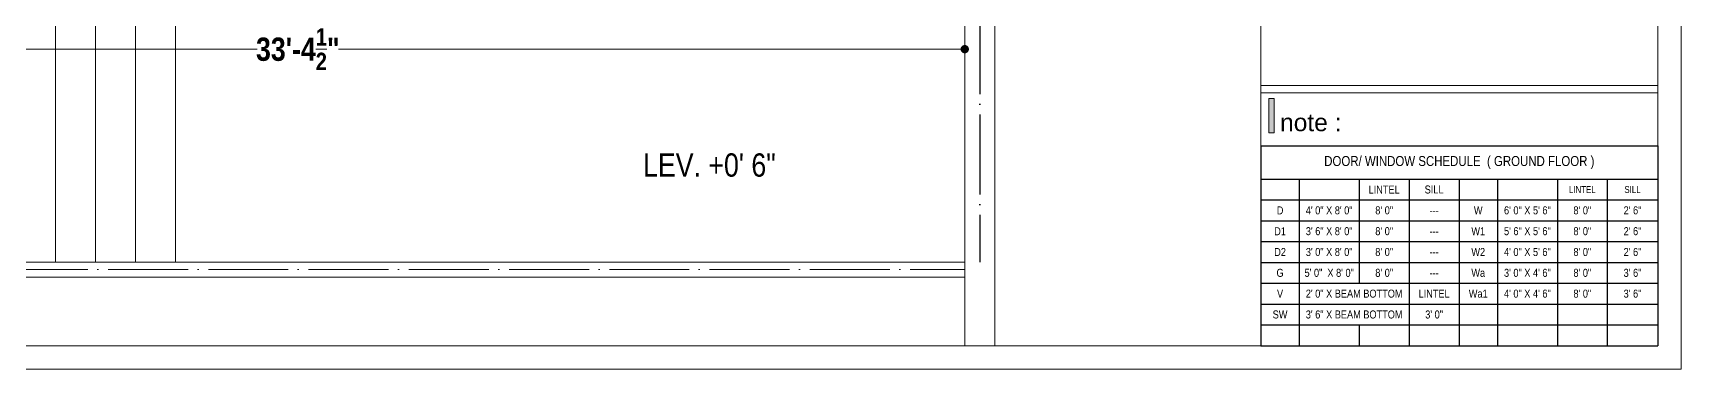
# Model space of a CAD drawing. Header units: millimetres. Extents: x 56222 to 154870, y -176352 to -121287.
# Drawn here: x 148228.4 to 148723.2, y -175422.3 to -175321.3 of the extents above; entities that cross this region are included whole.
import ezdxf

# ---------------------------------------------------------------- set-up
doc = ezdxf.new("R2010")
doc.units = ezdxf.units.MM
doc.header["$MEASUREMENT"] = 0
doc.header["$PDMODE"] = 35
doc.linetypes.add('ACAD_ISO04W100', pattern=[30, 24, -3, 0, -3])
doc.layers.get('Defpoints').update_dxf_attribs({"color": 220})
for name, color, linetype, lineweight in [('GROUND FLOOR', 7, 'Continuous', 9), ('GROUND FLOOR  ( DIM )', 7, 'Continuous', 9), ('X_PLOT', 1, 'Continuous', 9), ('X_SHEET', 7, 'Continuous', 9)]:
    doc.layers.add(name, color=color, linetype=linetype, lineweight=lineweight)
doc.layers.add('GROUND FLOOR  ( Text )', color=251, linetype='Continuous')
doc.styles.add('Cn BT~6', font='swissc.ttf', dxfattribs={"height": 6})
doc.styles.add("Cn_BT_0'-0", font='swissc.ttf')
doc.styles.add('Cn_BT_7½', font='swissc.ttf', dxfattribs={"height": 7.5})
doc.styles.get("Standard").update_dxf_attribs({"font": 'arial.ttf', "height": 6})
doc.dimstyles.new('Cn BT~6', dxfattribs={"dimtxt": 0.18, "dimasz": 2.5, "dimexe": 2.5, "dimexo": 0, "dimgap": 0.09, "dimtad": 0, "dimdec": 3, "dimzin": 3, "dimdsep": 46, "dimlunit": 4, "dimtxsty": 'Cn BT~6', "dimblk": 'DOT', "dimcen": 0.09, "dimdle": 2, "dimclrd": 250, "dimclre": 250, "dimclrt": 5, "dimadec": 0, "dimazin": 0, "dimtfac": 0.75, "dimtdec": 3, "dimtofl": 0, "dimtmove": 0, "dimatfit": 3, "dimfxl": 1, "dimtolj": 1, "dimtzin": 0, "dimlwd": 15, "dimlwe": 15, "dimarcsym": 0})

# ---------------------------------------------------------------- blocks, each defined once
blk = doc.blocks.new('_Dot')
at = {"color": 0, "linetype": 'ByBlock', "lineweight": -2}
blk.add_line((-0.5, 0), (-1, 0), dxfattribs=at)
at = {"color": 0, "linetype": 'ByBlock', "const_width": 0.5}
blk.add_lwpolyline([(-0.25, 0, 1), (0.25, 0, 1)], format="xyb", close=True, dxfattribs=at)
blk = doc.blocks.new('*D201')
at = {"layer": 'Defpoints', "color": 0, "transparency": 16777216}
for p in [(148107.69, -175277.87), (148508.19, -175277.87), (148508.19, -175326.16)]:
    blk.add_point(p, dxfattribs=at)
at = {"layer": 'GROUND FLOOR  ( DIM )', "color": 250, "lineweight": 15, "transparency": 16777216}
for p, q in [((148107.69, -175277.87), (148107.69, -175328.66)), ((148508.19, -175277.87), (148508.19, -175328.66)), ((148110.19, -175326.16), (148295.75, -175326.16)), ((148505.69, -175326.16), (148320.12, -175326.16))]:
    blk.add_line(p, q, dxfattribs=at)
at = {"layer": 'GROUND FLOOR  ( DIM )', "color": 250, "lineweight": 15, "transparency": 16777216, "xscale": 2.5, "yscale": 2.5, "zscale": 2.5, "rotation": 180}
blk.add_blockref('_Dot', (148107.69, -175326.16), dxfattribs=at)
at = {"layer": 'GROUND FLOOR  ( DIM )', "color": 250, "lineweight": 15, "transparency": 16777216, "xscale": 2.5, "yscale": 2.5, "zscale": 2.5}
blk.add_blockref('_Dot', (148508.19, -175326.16), dxfattribs=at)
at = {"layer": 'GROUND FLOOR  ( DIM )', "color": 5, "transparency": 16777216, "insert": (148307.94, -175326.16), "char_height": 7, "attachment_point": 5, "style": "Cn_BT_0'-0"}
blk.add_mtext('\\A1;{\\fSwis721 Cn BT|b1|i0|c0|p34;33\'-4{\\H0.750000x;\\S1/2;}"}', dxfattribs=at)
blk = doc.blocks.new('*T9')
at = {"layer": 'X_SHEET', "color": 0, "lineweight": -2}
for p, q in [((0, 0), (11.5, 0)), ((0, 0), (0, -9.99)), ((11.5, 0), (29.5, 0)), ((29.5, 0), (44.5, 0)), ((44.5, 0), (59.5, 0)), ((59.5, 0), (71, 0)), ((71, 0), (89, 0)), ((89, 0), (104, 0)), ((104, 0), (119.14, 0)), ((119.14, 0), (119.14, -9.99)), ((0, -9.99), (11.5, -9.99)), ((0, -9.99), (0, -16.24)), ((11.5, -9.99), (29.5, -9.99)), ((11.5, -9.99), (11.5, -16.24)), ((29.5, -9.99), (44.5, -9.99)), ((29.5, -9.99), (29.5, -16.24)), ((44.5, -9.99), (59.5, -9.99)), ((44.5, -9.99), (44.5, -16.24)), ((59.5, -9.99), (71, -9.99)), ((59.5, -9.99), (59.5, -16.24)), ((71, -9.99), (89, -9.99)), ((71, -9.99), (71, -16.24)), ((89, -9.99), (104, -9.99)), ((89, -9.99), (89, -16.24)), ((104, -9.99), (119.14, -9.99)), ((104, -9.99), (104, -16.24)), ((119.14, -9.99), (119.14, -16.24)), ((0, -16.24), (11.5, -16.24)), ((0, -16.24), (0, -22.5)), ((11.5, -16.24), (29.5, -16.24)), ((11.5, -16.24), (11.5, -22.5)), ((29.5, -16.24), (44.5, -16.24)), ((29.5, -16.24), (29.5, -22.5)), ((44.5, -16.24), (59.5, -16.24)), ((44.5, -16.24), (44.5, -22.5)), ((59.5, -16.24), (71, -16.24)), ((59.5, -16.24), (59.5, -22.5)), ((71, -16.24), (89, -16.24)), ((71, -16.24), (71, -22.5)), ((89, -16.24), (104, -16.24)), ((89, -16.24), (89, -22.5)), ((104, -16.24), (119.14, -16.24)), ((104, -16.24), (104, -22.5)), ((119.14, -16.24), (119.14, -22.5)), ((0, -22.5), (11.5, -22.5)), ((0, -22.5), (0, -28.75)), ((11.5, -22.5), (29.5, -22.5)), ((11.5, -22.5), (11.5, -28.75)), ((29.5, -22.5), (44.5, -22.5)), ((29.5, -22.5), (29.5, -28.75)), ((44.5, -22.5), (59.5, -22.5)), ((44.5, -22.5), (44.5, -28.75)), ((59.5, -22.5), (71, -22.5)), ((59.5, -22.5), (59.5, -28.75)), ((71, -22.5), (89, -22.5)), ((71, -22.5), (71, -28.75)), ((89, -22.5), (104, -22.5)), ((89, -22.5), (89, -28.75)), ((104, -22.5), (119.14, -22.5)), ((104, -22.5), (104, -28.75)), ((119.14, -22.5), (119.14, -28.75)), ((0, -28.75), (11.5, -28.75)), ((0, -28.75), (0, -35.01)), ((11.5, -28.75), (29.5, -28.75)), ((11.5, -28.75), (11.5, -35.01)), ((29.5, -28.75), (44.5, -28.75)), ((29.5, -28.75), (29.5, -35.01)), ((44.5, -28.75), (59.5, -28.75)), ((44.5, -28.75), (44.5, -35.01)), ((59.5, -28.75), (71, -28.75)), ((59.5, -28.75), (59.5, -35.01)), ((71, -28.75), (89, -28.75)), ((71, -28.75), (71, -35.01)), ((89, -28.75), (104, -28.75)), ((89, -28.75), (89, -35.01)), ((104, -28.75), (119.14, -28.75)), ((104, -28.75), (104, -35.01)), ((119.14, -28.75), (119.14, -35.01)), ((0, -35.01), (11.5, -35.01)), ((0, -35.01), (0, -41.27)), ((11.5, -35.01), (29.5, -35.01)), ((11.5, -35.01), (11.5, -41.27)), ((29.5, -35.01), (44.5, -35.01)), ((29.5, -35.01), (29.5, -41.27)), ((44.5, -35.01), (59.5, -35.01)), ((44.5, -35.01), (44.5, -41.27)), ((59.5, -35.01), (71, -35.01)), ((59.5, -35.01), (59.5, -41.27)), ((71, -35.01), (89, -35.01)), ((71, -35.01), (71, -41.27)), ((89, -35.01), (104, -35.01)), ((89, -35.01), (89, -41.27)), ((104, -35.01), (119.14, -35.01)), ((104, -35.01), (104, -41.27)), ((119.14, -35.01), (119.14, -41.27)), ((0, -41.27), (11.5, -41.27)), ((0, -41.27), (0, -47.52)), ((11.5, -41.27), (29.5, -41.27)), ((11.5, -41.27), (11.5, -47.52)), ((29.5, -41.27), (44.5, -41.27)), ((44.5, -41.27), (59.5, -41.27)), ((44.5, -41.27), (44.5, -47.52)), ((59.5, -41.27), (71, -41.27)), ((59.5, -41.27), (59.5, -47.52)), ((71, -41.27), (89, -41.27)), ((71, -41.27), (71, -47.52)), ((89, -41.27), (104, -41.27)), ((89, -41.27), (89, -47.52)), ((104, -41.27), (119.14, -41.27)), ((104, -41.27), (104, -47.52)), ((119.14, -41.27), (119.14, -47.52)), ((0, -47.52), (11.5, -47.52)), ((0, -47.52), (0, -53.78)), ((11.5, -47.52), (29.5, -47.52)), ((11.5, -47.52), (11.5, -53.78)), ((29.5, -47.52), (44.5, -47.52)), ((44.5, -47.52), (59.5, -47.52)), ((44.5, -47.52), (44.5, -53.78)), ((59.5, -47.52), (71, -47.52)), ((59.5, -47.52), (59.5, -53.78)), ((71, -47.52), (89, -47.52)), ((71, -47.52), (71, -53.78)), ((89, -47.52), (104, -47.52)), ((89, -47.52), (89, -53.78)), ((104, -47.52), (119.14, -47.52)), ((104, -47.52), (104, -53.78)), ((119.14, -47.52), (119.14, -53.78)), ((0, -53.78), (11.5, -53.78)), ((0, -53.78), (0, -60.03)), ((11.5, -53.78), (29.5, -53.78)), ((11.5, -53.78), (11.5, -60.03)), ((29.5, -53.78), (44.5, -53.78)), ((29.5, -53.78), (29.5, -60.03)), ((44.5, -53.78), (59.5, -53.78)), ((44.5, -53.78), (44.5, -60.03)), ((59.5, -53.78), (71, -53.78)), ((59.5, -53.78), (59.5, -60.03)), ((71, -53.78), (89, -53.78)), ((71, -53.78), (71, -60.03)), ((89, -53.78), (104, -53.78)), ((89, -53.78), (89, -60.03)), ((104, -53.78), (119.14, -53.78)), ((104, -53.78), (104, -60.03)), ((119.14, -53.78), (119.14, -60.03)), ((0, -60.03), (11.5, -60.03)), ((11.5, -60.03), (29.5, -60.03)), ((29.5, -60.03), (44.5, -60.03)), ((44.5, -60.03), (59.5, -60.03)), ((59.5, -60.03), (71, -60.03)), ((71, -60.03), (89, -60.03)), ((89, -60.03), (104, -60.03)), ((104, -60.03), (119.14, -60.03))]:
    blk.add_line(p, q, dxfattribs=at)
at = {"layer": 'X_SHEET', "color": 0, "attachment_point": 5, "style": 'Cn_BT_7½'}
for s, insert, char_height, width in [('DOOR/ WINDOW SCHEDULE  ( GROUND FLOOR )', (59.57, -4.99), 3, 118.3106), ('LINTEL', (37, -13.11), 2.403, 14.17), ('SILL', (52, -13.11), 2.403, 14.17), ('LINTEL', (96.5, -13.11), 2.075, 14.17), ('SILL', (111.57, -13.11), 2.075, 14.3106)]:
    blk.add_mtext(s, dxfattribs=dict(at, insert=insert, char_height=char_height, width=width))
at = {"layer": 'X_SHEET', "attachment_point": 5, "style": 'Cn_BT_7½'}
for s, insert, char_height, width in [('D', (5.75, -19.37), 2.4, 10.67), ('4\' 0" X 8\' 0"', (20.5, -19.37), 2.4032, 17.17), ('8\' 0"', (37, -19.37), 2.403, 14.17), ('---', (52, -19.37), 2.403, 14.17), ('W', (65.25, -19.37), 2.4, 10.67), ('6\' 0" X 5\' 6"', (80, -19.37), 2.4032, 17.17), ('8\' 0"', (96.5, -19.37), 2.403, 14.17), ('2\' 6"', (111.57, -19.37), 2.403, 14.3106), ('D1', (5.75, -25.63), 2.403, 10.67), ('3\' 6" X 8\' 0"', (20.5, -25.63), 2.4032, 17.17), ('8\' 0"', (37, -25.63), 2.403, 14.17), ('W1', (65.25, -25.63), 2.403, 10.67), ('5\' 6" X 5\' 6"', (80, -25.63), 2.4032, 17.17), ('8\' 0"', (96.5, -25.63), 2.403, 14.17), ('2\' 6"', (111.57, -25.63), 2.403, 14.3106), ('---', (52, -25.63), 2.403, 14.17), ('D2', (5.75, -31.88), 2.403, 10.67), ('3\' 0" X 8\' 0"', (20.5, -31.88), 2.4032, 17.17), ('8\' 0"', (37, -31.88), 2.403, 14.17), ('---', (52, -31.88), 2.403, 14.17), ('W2', (65.25, -31.88), 2.403, 10.67), ('4\' 0" X 5\' 6"', (80, -31.88), 2.4032, 17.17), ('8\' 0"', (96.5, -31.88), 2.403, 14.17), ('2\' 6"', (111.57, -31.88), 2.403, 14.3106), ('G', (5.75, -38.14), 2.4, 10.67), ('5\' 0"  X 8\' 0"', (20.5, -38.14), 2.4032, 17.17), ('8\' 0"', (37, -38.14), 2.403, 14.17), ('---', (52, -38.14), 2.403, 14.17), ('Wa', (65.25, -38.14), 2.403, 10.67), ('3\' 0" X 4\' 6"', (80, -38.14), 2.4032, 17.17), ('8\' 0"', (96.5, -38.14), 2.403, 14.17), ('3\' 6"', (111.57, -38.14), 2.403, 14.3106), ('V', (5.75, -44.39), 2.4, 10.67), ('2\' 0" X BEAM BOTTOM', (28, -44.39), 2.4032, 32.17), ('LINTEL', (52, -44.39), 2.403, 14.17), ('Wa1', (65.25, -44.39), 2.403, 10.67), ('4\' 0" X 4\' 6"', (80, -44.39), 2.4032, 17.17), ('8\' 0"', (96.5, -44.39), 2.403, 14.17), ('3\' 6"', (111.57, -44.39), 2.403, 14.3106), ('SW', (5.75, -50.65), 2.403, 10.67), ('3\' 6" X BEAM BOTTOM', (28, -50.65), 2.4032, 32.17), ('3\' 0"', (52, -50.65), 2.403, 14.17)]:
    blk.add_mtext(s, dxfattribs=dict(at, insert=insert, char_height=char_height, width=width))

msp = doc.modelspace()

# ---------------------------------------------------------------- hatches: boundary and pattern name
at = {"layer": 'X_SHEET', "ltscale": 0.25}
h = msp.add_hatch(color=0, dxfattribs=at)
h.dxf.hatch_style = 1
h.paths.add_polyline_path([(148601.0553, -175340.9751), (148599.4533, -175340.9751), (148599.4533, -175351.2793), (148601.0553, -175351.2793)])

# ---------------------------------------------------------------- linework, layer by layer
at = {"layer": 'GROUND FLOOR'}
for p, q in [((148508.1875, -174894.3234), (148508.1875, -175415.2563)), ((148517.1876, -174894.3234), (148517.1876, -175415.2563)), ((148235.1875, -175277.8723), (148235.1875, -175390.1223)), ((148247.1875, -175277.8723), (148247.1875, -175390.1223)), ((148259.1875, -175277.8723), (148259.1875, -175390.1223)), ((148271.1875, -175277.8723), (148271.1875, -175390.1223)), ((148012.4375, -175390.1223), (148508.1875, -175390.1223)), ((148007.9375, -175394.6223), (148508.1875, -175394.6223))]:
    msp.add_line(p, q, dxfattribs=at)
at = {"layer": 'GROUND FLOOR', "color": 1, "linetype": 'ACAD_ISO04W100'}
msp.add_lwpolyline([(148508.1875, -174929.8723), (148010.1875, -174929.8723), (148010.1875, -175392.3723), (148508.1875, -175392.3723)], dxfattribs=at)
at = {"layer": 'GROUND FLOOR  ( DIM )'}
msp.add_line((148597.1087, -175355.2216), (148716.2492, -175355.2212), dxfattribs=at)
at = {"layer": 'X_PLOT', "linetype": 'ACAD_ISO04W100', "lineweight": 30}
msp.add_line((148512.6876, -174894.3234), (148512.6876, -175390.1223), dxfattribs=at)
at = {"layer": 'X_SHEET'}
for points in [[(148723.2492, -175422.2563), (147956.1008, -175422.2563), (147956.1008, -174887.3234), (148723.2492, -174887.3234)], [(148716.2492, -175415.2563), (147963.1008, -175415.2563), (147963.1008, -174894.3234), (148716.2492, -174894.3234)], [(148597.1086, -174894.3234), (148716.2492, -174894.3234), (148716.2493, -175415.2563), (148597.1087, -175415.2563)], [(148597.1086, -175308.3677), (148716.2492, -175308.3677), (148716.2492, -175337.0411), (148597.1086, -175337.0411)], [(148716.2491, -175339.2487), (148597.1086, -175339.2487), (148597.1088, -175415.2563), (148716.2493, -175415.2563)]]:
    msp.add_lwpolyline(points, close=True, dxfattribs=at)
at = {"layer": 'X_SHEET', "color": 0, "ltscale": 0.25}
msp.add_lwpolyline([(148599.4533, -175340.9751), (148601.0553, -175340.9751), (148601.0553, -175351.2793), (148599.4533, -175351.2793)], close=True, dxfattribs=at)

# ---------------------------------------------------------------- block references
msp.add_blockref('*T9', (148597.1085, -175355.2216))

# ---------------------------------------------------------------- texts
at = {"layer": 'GROUND FLOOR  ( Text )', "color": 1, "insert": (148431.5185, -175361.0119), "char_height": 7, "attachment_point": 5, "style": "Cn_BT_0'-0"}
msp.add_mtext('LEV. +0\' 6"', dxfattribs=at)
at = {"layer": 'X_SHEET', "color": 29, "ltscale": 0.25, "insert": (148602.8568, -175345.5233), "char_height": 5.280173, "attachment_point": 1}
msp.add_mtext('{\\C0;note :}', dxfattribs=at)

# ---------------------------------------------------------------- dimensions: what is measured, and where the dimension line sits
at = {"layer": 'GROUND FLOOR  ( DIM )'}
dim = msp.add_linear_dim(base=(148508.1875, -175326.1639), p1=(148107.6875, -175277.8723), p2=(148508.1875, -175277.8723), text='{\\fSwis721 Cn BT|b1|i0|c0|p34;<>}', dimstyle='Cn BT~6', override={"dimtxt": 7, "dimtxsty": "Cn_BT_0'-0"}, dxfattribs=at)
dim.commit()
dim.dimension.update_dxf_attribs({"geometry": '*D201', "text_midpoint": (148307.9375, -175326.1639)})

doc.saveas('drawing.dxf')
